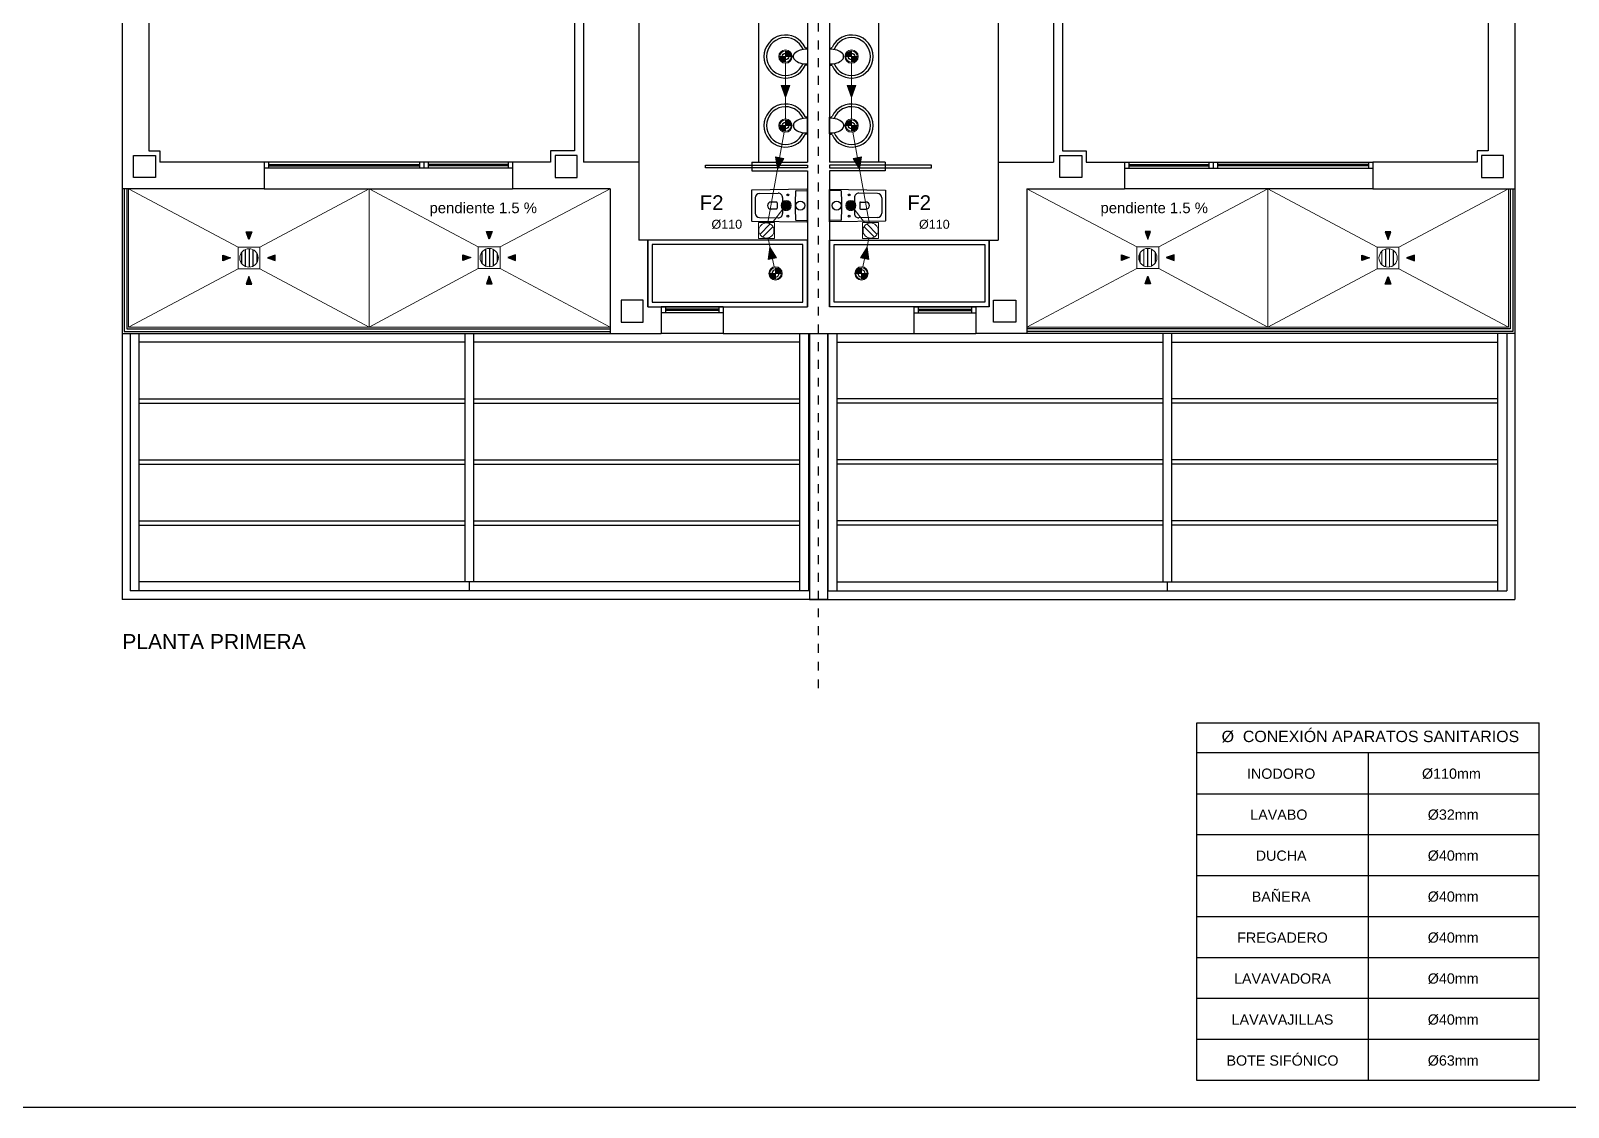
# Model space of a CAD drawing. Header units: millimetres. Extents: x 441156 to 441876, y 4514765 to 4515211.
# Drawn here: x 441333.45 to 441350.79, y 4515165.05 to 4515177.17 of the extents above; entities that cross this region are included whole.
import ezdxf
from ezdxf.enums import TextEntityAlignment as Align

# ---------------------------------------------------------------- set-up
doc = ezdxf.new("R2010")
doc.units = ezdxf.units.MM
doc.linetypes.add('CONTINUA', pattern=[0])
doc.linetypes.add('RAYITAS', pattern=[0.375, 0.25, -0.125])
doc.layers.add('01_cartela', color=6, linetype='Continuous', plot=False)
for name, color, linetype in [('01_FECALES', 170, 'Continuous'), ('01_mono PRIMERA', 2, 'Continuous'), ('01_proyección', 4, 'RAYITAS'), ('01_puertas', 2, 'Continuous'), ('01_textos', 7, 'Continuous'), ('CALEFAC_NOTAS', 7, 'Continuous'), ('INGIN SANEAMIENTO TEXTO', 7, 'Continuous')]:
    doc.layers.add(name, color=color, linetype=linetype)
for name, color, linetype, lineweight in [('INGIN SANEAMIENTO BAJANTE FECALES', 10, 'Continuous', 5), ('INGIN SANEAMIENTO BAJANTE PLUVIALES', 170, 'Continuous', 5), ('INGIN SANEAMIENTO TEXTO ENTERRADO', 7, 'Continuous', 0)]:
    doc.layers.add(name, color=color, linetype=linetype, lineweight=lineweight)
doc.layers.add('INGIN SANEAMIENTO INTERIOR', color=7, linetype='Continuous', lineweight=20, true_color=0x046206)
doc.styles.add('Estilo1', font='swissel.ttf')
doc.styles.add('NIEVES2', font='sanss___.ttf')
doc.linetypes.add('FLE2', pattern='A,1e-05,[1,fle2.shx,S=1,R=0,X=0,Y=0],-1', length=1.00001)
pattern_1 = [(90, (441260.54217, 4515126.31808), (-0.043142653, 9e-18), []), (90, (441260.543866, 4515126.319775), (-0.043142653, 9e-18), []), (90, (441260.54556, 4515126.32147), (-0.043142653, 9e-18), [])]
pattern_2 = [(90, (441263.25139, 4515126.3214), (-0.043142653, 9e-18), []), (90, (441263.253085, 4515126.323097), (-0.043142653, 9e-18), []), (90, (441263.25478, 4515126.32479), (-0.043142653, 9e-18), [])]

# ---------------------------------------------------------------- blocks, each defined once
blk = doc.blocks.new('A$C065C7C63')
at = {"layer": '01_mono PRIMERA', "color": 254}
for p, q in [((2.307, 7.605, 0), (2.307, 5.055, 0)), ((2.007, 7.405, 0), (2.007, 4.63, 0)), ((17.707, 7.405, 0), (17.707, 4.63, 0)), ((7.207, 6.53, 0), (7.207, 4.93, 0)), ((7.832, 6.53, 0), (7.832, 4.93, 0)), ((9.182, 6.53, 0), (9.182, 4.93, 0)), ((9.732, 6.53, 0), (9.732, 4.93, 0)), ((9.982, 6.53, 0), (9.982, 4.93, 0)), ((9.982, 6.53, 0), (9.982, 4.93, 0)), ((10.532, 6.53, 0), (10.532, 4.93, 0)), ((11.882, 6.53, 0), (11.882, 4.93, 0)), ((12.507, 6.53, 0), (12.507, 4.93, 0)), ((9.575, 6.104, 0), (9.575, 6.134, 0)), ((9.73, 6.215, 0), (9.715, 6.215, 0)), ((9.732, 6.213, 0), (9.732, 6.025, 0)), ((9.982, 6.213, 0), (9.982, 6.025, 0)), ((9.985, 6.215, 0), (9.999, 6.215, 0)), ((10.139, 6.104, 0), (10.139, 6.134, 0)), ((9.73, 6.022, 0), (9.715, 6.023, 0)), ((9.985, 6.022, 0), (9.999, 6.023, 0)), ((9.73, 5.438, 0), (9.715, 5.437, 0)), ((9.732, 5.247, 0), (9.732, 5.435, 0)), ((9.982, 5.247, 0), (9.982, 5.435, 0)), ((9.985, 5.438, 0), (9.999, 5.437, 0)), ((9.575, 5.356, 0), (9.575, 5.326, 0)), ((9.73, 5.245, 0), (9.715, 5.245, 0)), ((9.985, 5.245, 0), (9.999, 5.245, 0)), ((10.139, 5.356, 0), (10.139, 5.326, 0)), ((3.607, 4.93, 0), (2.432, 4.93, 0)), ((3.607, 4.93, 0), (3.607, 4.63, 0)), ((6.407, 4.93, 0), (3.607, 4.93, 0)), ((6.407, 4.86, 0), (3.607, 4.86, 0)), ((3.657, 4.93, 0), (3.657, 4.86, 0)), ((3.657, 4.902, 0), (5.357, 4.902, 0)), ((3.657, 4.888, 0), (5.357, 4.888, 0)), ((5.357, 4.93, 0), (5.357, 4.86, 0)), ((5.407, 4.93, 0), (5.407, 4.86, 0)), ((5.457, 4.93, 0), (5.457, 4.86, 0)), ((6.357, 4.902, 0), (5.457, 4.902, 0)), ((6.357, 4.888, 0), (5.457, 4.888, 0)), ((6.357, 4.93, 0), (6.357, 4.86, 0)), ((6.837, 4.93, 0), (6.407, 4.93, 0)), ((6.407, 4.93, 0), (6.407, 4.63, 0)), ((7.832, 4.93, 0), (7.207, 4.93, 0)), ((7.832, 4.93, 0), (7.832, 4.05, 0)), ((9.107, 4.93, 0), (9.732, 4.93, 0)), ((9.107, 4.93, 0), (9.107, 4.894, 0)), ((9.107, 4.894, 0), (9.107, 4.866, 0)), ((9.107, 4.866, 0), (9.107, 4.83, 0)), ((10.607, 4.93, 0), (9.982, 4.93, 0)), ((10.607, 4.93, 0), (10.607, 4.894, 0)), ((10.607, 4.894, 0), (10.607, 4.866, 0)), ((10.607, 4.866, 0), (10.607, 4.83, 0)), ((11.882, 4.93, 0), (12.507, 4.93, 0)), ((11.882, 4.93, 0), (11.882, 4.05, 0)), ((12.877, 4.93, 0), (13.307, 4.93, 0)), ((13.307, 4.93, 0), (13.307, 4.63, 0)), ((13.307, 4.93, 0), (16.107, 4.93, 0)), ((13.307, 4.86, 0), (16.107, 4.86, 0)), ((13.358, 4.93, 0), (13.358, 4.86, 0)), ((13.358, 4.902, 0), (14.257, 4.902, 0)), ((13.358, 4.888, 0), (14.257, 4.888, 0)), ((14.257, 4.93, 0), (14.257, 4.86, 0)), ((14.307, 4.93, 0), (14.307, 4.86, 0)), ((14.357, 4.93, 0), (14.357, 4.86, 0)), ((16.057, 4.902, 0), (14.357, 4.902, 0)), ((16.057, 4.888, 0), (14.357, 4.888, 0)), ((16.057, 4.93, 0), (16.057, 4.86, 0)), ((16.107, 4.93, 0), (16.107, 4.63, 0)), ((9.107, 4.83, 0), (9.732, 4.83, 0)), ((9.732, 4.83, 0), (9.732, 3.3, 0)), ((9.982, 4.83, 0), (9.982, 3.3, 0)), ((10.607, 4.83, 0), (9.982, 4.83, 0)), ((3.607, 4.63, 0), (2.007, 4.63, 0)), ((2.007, 4.63, 0), (2.007, 3, 0)), ((2.027, 4.63, 0), (2.027, 3.02, 0)), ((2.057, 4.63, 0), (2.057, 3.05, 0)), ((3.607, 4.63, 0), (6.407, 4.63, 0)), ((7.507, 4.63, 0), (6.407, 4.63, 0)), ((7.507, 4.63, 0), (7.507, 3, 0)), ((9.142, 4.526, 0), (9.142, 4.354, 0)), ((9.191, 4.576, 0), (9.401, 4.58, 0)), ((9.452, 4.53, 0), (9.452, 4.35, 0)), ((9.605, 4.606, 0), (9.732, 4.608, 0)), ((10.109, 4.606, 0), (9.982, 4.608, 0)), ((10.262, 4.53, 0), (10.262, 4.35, 0)), ((10.523, 4.576, 0), (10.313, 4.58, 0)), ((10.572, 4.526, 0), (10.572, 4.354, 0)), ((12.207, 4.63, 0), (13.307, 4.63, 0)), ((12.207, 4.63, 0), (12.207, 3, 0)), ((16.107, 4.63, 0), (13.307, 4.63, 0)), ((16.107, 4.63, 0), (17.707, 4.63, 0)), ((17.657, 4.63, 0), (17.657, 3.05, 0)), ((17.687, 4.63, 0), (17.687, 3.02, 0)), ((17.707, 4.63, 0), (17.707, 3, 0)), ((9.382, 4.48, 0), (9.322, 4.48, 0)), ((9.382, 4.4, 0), (9.322, 4.4, 0)), ((9.392, 4.47, 0), (9.392, 4.41, 0)), ((10.322, 4.47, 0), (10.322, 4.41, 0)), ((10.332, 4.48, 0), (10.392, 4.48, 0)), ((10.332, 4.4, 0), (10.392, 4.4, 0)), ((9.191, 4.304, 0), (9.401, 4.3, 0)), ((9.605, 4.274, 0), (9.732, 4.272, 0)), ((10.109, 4.274, 0), (9.982, 4.272, 0)), ((10.523, 4.304, 0), (10.313, 4.3, 0)), ((7.932, 3.3, 0), (8.082, 3.3, 0)), ((8.782, 3.3, 0), (8.082, 3.3, 0)), ((8.082, 3.3, 0), (8.082, 3, 0)), ((8.132, 3.3, 0), (8.132, 3.23, 0)), ((8.732, 3.3, 0), (8.732, 3.23, 0)), ((8.782, 3.3, 0), (9.732, 3.3, 0)), ((8.782, 3.3, 0), (8.782, 3, 0)), ((10.932, 3.3, 0), (9.982, 3.3, 0)), ((10.932, 3.3, 0), (10.932, 3, 0)), ((10.932, 3.3, 0), (11.632, 3.3, 0)), ((10.982, 3.3, 0), (10.982, 3.23, 0)), ((11.582, 3.3, 0), (11.582, 3.23, 0)), ((11.632, 3.3, 0), (11.632, 3, 0)), ((11.782, 3.3, 0), (11.632, 3.3, 0)), ((8.782, 3.23, 0), (8.082, 3.23, 0)), ((8.732, 3.272, 0), (8.132, 3.272, 0)), ((8.732, 3.258, 0), (8.132, 3.258, 0)), ((10.932, 3.23, 0), (11.632, 3.23, 0)), ((10.982, 3.272, 0), (11.582, 3.272, 0)), ((10.982, 3.258, 0), (11.582, 3.258, 0)), ((2.007, 3, 0), (7.507, 3, 0)), ((2.007, 3, 0), (2.007, 0, 0)), ((2.027, 3.02, 0), (7.507, 3.02, 0)), ((2.057, 3.05, 0), (7.507, 3.05, 0)), ((2.097, 3, 0), (2.097, 0.1, 0)), ((2.197, 0.1, 0), (2.197, 3, 0)), ((5.872, 0.2), (5.872, 3)), ((5.972, 0.2), (5.972, 3)), ((7.507, 3, 0), (8.082, 3, 0)), ((8.782, 3, 0), (8.082, 3, 0)), ((8.782, 3, 0), (10.932, 3, 0)), ((9.648, 0.1, 0), (9.648, 3, 0)), ((9.748, 0.1, 0), (9.748, 3, 0)), ((9.757, 3, 0), (9.757, 0, 0)), ((9.757, 3, 0), (9.757, 0, 0)), ((9.957, 3, 0), (9.957, 0, 0)), ((9.957, 3, 0), (9.957, 0, 0)), ((9.967, 0.1, 0), (9.967, 3, 0)), ((10.067, 0.1, 0), (10.067, 3, 0)), ((10.932, 3, 0), (11.632, 3, 0)), ((12.207, 3, 0), (11.632, 3, 0)), ((17.657, 3.05, 0), (12.207, 3.05, 0)), ((17.687, 3.02, 0), (12.207, 3.02, 0)), ((17.707, 3, 0), (12.207, 3, 0)), ((13.742, 0.2), (13.742, 3)), ((13.842, 0.2), (13.842, 3)), ((17.517, 0.1, 0), (17.517, 3, 0)), ((17.617, 3, 0), (17.617, 0.1, 0)), ((17.707, 3, 0), (17.707, 0, 0)), ((5.872, 2.9), (2.197, 2.9, 0)), ((9.648, 2.9, 0), (5.972, 2.9)), ((10.067, 2.9, 0), (13.742, 2.9)), ((13.842, 2.9), (17.517, 2.9, 0)), ((2.197, 2.263, 0), (5.872, 2.263)), ((5.972, 2.263), (9.648, 2.263, 0)), ((13.742, 2.263), (10.067, 2.263, 0)), ((17.517, 2.263, 0), (13.842, 2.263)), ((2.197, 2.213, 0), (5.872, 2.213)), ((5.972, 2.213), (9.648, 2.213, 0)), ((13.742, 2.213), (10.067, 2.213, 0)), ((17.517, 2.213, 0), (13.842, 2.213)), ((2.197, 1.575, 0), (5.872, 1.575)), ((5.972, 1.575), (9.648, 1.575, 0)), ((13.742, 1.575), (10.067, 1.575, 0)), ((17.517, 1.575, 0), (13.842, 1.575)), ((2.197, 1.525, 0), (5.872, 1.525)), ((5.972, 1.525), (9.648, 1.525, 0)), ((13.742, 1.525), (10.067, 1.525, 0)), ((17.517, 1.525, 0), (13.842, 1.525)), ((2.197, 0.888, 0), (5.872, 0.888)), ((5.972, 0.888), (9.648, 0.888, 0)), ((13.742, 0.888), (10.067, 0.888, 0)), ((17.517, 0.888, 0), (13.842, 0.888)), ((2.197, 0.838, 0), (5.872, 0.838)), ((5.972, 0.838), (9.648, 0.838, 0)), ((13.742, 0.838), (10.067, 0.838, 0)), ((17.517, 0.838, 0), (13.842, 0.838)), ((9.648, 0.2, 0), (2.197, 0.2, 0)), ((5.922, 0.1), (5.922, 0.2)), ((5.922, 0.1), (5.922, 0.2)), ((10.067, 0.2, 0), (17.517, 0.2, 0)), ((13.792, 0.1), (13.792, 0.2)), ((13.792, 0.1), (13.792, 0.2)), ((9.757, 0, 0), (2.007, 0, 0)), ((9.748, 0.1, 0), (2.097, 0.1, 0)), ((9.957, 0, 0), (9.757, 0, 0)), ((9.757, 0, 0), (9.957, 0, 0)), ((9.957, 0, 0), (17.707, 0, 0)), ((9.967, 0.1, 0), (17.617, 0.1, 0))]:
    blk.add_line(p, q, dxfattribs=at)
for points in [[(17.407, 7.605), (17.407, 5.055), (17.282, 5.055), (17.282, 4.93), (16.107, 4.93)], [(7.107, 6.63), (7.107, 5.055), (6.837, 5.055), (6.837, 4.93)], [(12.607, 6.63), (12.607, 5.055), (12.877, 5.055), (12.877, 4.93)], [(2.307, 5.055), (2.432, 5.055), (2.432, 4.93)], [(7.932, 3.3), (7.932, 4.05), (7.832, 4.05)], [(11.782, 3.3), (11.782, 4.05), (11.882, 4.05)]]:
    blk.add_lwpolyline(points, dxfattribs=at)
for points in [[(2.382, 4.755), (2.132, 4.755), (2.132, 5.005), (2.382, 5.005), (2.382, 4.755)], [(6.887, 4.755), (7.137, 4.755), (7.137, 5.005), (6.887, 5.005), (6.887, 4.755)], [(12.827, 4.755), (12.577, 4.755), (12.577, 5.005), (12.827, 5.005), (12.827, 4.755)], [(17.332, 4.755), (17.582, 4.755), (17.582, 5.005), (17.332, 5.005), (17.332, 4.755)], [(7.632, 3.125), (7.882, 3.125), (7.882, 3.375), (7.632, 3.375), (7.632, 3.125)], [(12.082, 3.125), (11.832, 3.125), (11.832, 3.375), (12.082, 3.375), (12.082, 3.125)]]:
    blk.add_lwpolyline(points, close=True, dxfattribs=at)
at = {"layer": '01_mono PRIMERA', "color": 254, "elevation": 0}
for points in [[(8.582, 4.894), (9.732, 4.894), (9.732, 4.866), (8.582, 4.866)], [(11.132, 4.894), (9.982, 4.894), (9.982, 4.866), (11.132, 4.866)], [(9.732, 4.05), (7.932, 4.05), (7.932, 3.3), (9.732, 3.3)], [(9.682, 4), (7.982, 4), (7.982, 3.35), (9.682, 3.35)], [(9.982, 4.05), (11.782, 4.05), (11.782, 3.3), (9.982, 3.3)], [(10.032, 4), (11.732, 4), (11.732, 3.35), (10.032, 3.35)]]:
    blk.add_lwpolyline(points, close=True, dxfattribs=at)
at = {"layer": '01_mono PRIMERA', "color": 254, "elevation": 0, "flags": 128}
for points in [[(9.732, 4.621, 0.414214), (9.728, 4.625), (9.727, 4.625), (9.107, 4.615, 0.436396), (9.102, 4.611), (9.102, 4.269, 0.436396), (9.107, 4.265), (9.727, 4.255), (9.728, 4.255, 0.414214), (9.732, 4.259)], [(9.982, 4.621, -0.414214), (9.986, 4.625), (9.987, 4.625), (10.608, 4.615, -0.436396), (10.612, 4.611), (10.612, 4.269, -0.436396), (10.608, 4.265), (9.987, 4.255), (9.986, 4.255, -0.414214), (9.982, 4.259)]]:
    blk.add_lwpolyline(points, format="xyb", close=True, dxfattribs=at)
at = {"layer": '01_mono PRIMERA', "color": 254}
for centre, radius in [((9.485, 6.119, 0), 0.036), ((10.23, 6.119, 0), 0.036), ((9.485, 5.341, 0), 0.036), ((10.23, 5.341, 0), 0.036), ((9.512, 4.56, 0), 0.01), ((10.202, 4.56, 0), 0.01), ((9.652, 4.44, 0), 0.051), ((10.062, 4.44, 0), 0.051), ((9.512, 4.32, 0), 0.01), ((10.202, 4.32, 0), 0.01)]:
    blk.add_circle(centre, radius, dxfattribs=at)
for centre, radius, start, end in [((9.485, 6.119, 0), 0.243, 24.8749, 335.1251), ((9.485, 6.119, 0), 0.213, 22.0656, 338.0564), ((10.23, 6.119, 0), 0.243, 204.8749, 155.1251), ((10.23, 6.119, 0), 0.213, 201.9436, 157.9344), ((9.623, 6.119, 0), 0.0498, 135.6956, 162.5904), ((9.623, 6.119, 0), 0.0498, 197.9532, 224.3044), ((9.69, 6.054, 0), 0.143, 106.8165, 135.6956), ((9.69, 6.184, 0), 0.143, 224.3044, 253.1835), ((9.729, 5.923, 0), 0.279, 89.383, 106.8165), ((9.716, 6.228, 0), 0.0128, 210.5291, 266.214), ((9.73, 6.213, 0), 0.0027, 360, 83.3159), ((9.985, 6.213, 0), 0.0027, 96.6841, 180), ((9.985, 5.923, 0), 0.279, 73.1835, 90.617), ((9.998, 6.228, 0), 0.0128, 273.786, 329.4709), ((10.025, 6.054, 0), 0.143, 44.3044, 73.1835), ((10.025, 6.184, 0), 0.143, 286.8165, 315.6956), ((10.092, 6.119, 0), 0.0498, 17.4096, 44.3044), ((10.092, 6.119, 0), 0.0498, 315.6956, 342.0468), ((9.729, 6.315, 0), 0.279, 253.1835, 270.617), ((9.716, 6.01, 0), 0.0128, 93.786, 149.4709), ((9.73, 6.025, 0), 0.0027, 276.6841, 360), ((9.985, 6.315, 0), 0.279, 269.383, 286.8165), ((9.985, 6.025, 0), 0.0027, 180, 263.3159), ((9.998, 6.01, 0), 0.0128, 30.5291, 86.214), ((9.485, 5.341, 0), 0.243, 24.8749, 335.1251), ((9.485, 5.341, 0), 0.213, 21.9436, 337.9344), ((10.23, 5.341, 0), 0.243, 204.8749, 155.1251), ((10.23, 5.341, 0), 0.213, 202.0656, 158.0564), ((9.623, 5.341, 0), 0.0498, 135.6956, 162.0468), ((9.69, 5.276, 0), 0.143, 106.8165, 135.6956), ((9.729, 5.145, 0), 0.279, 89.383, 106.8165), ((9.716, 5.45, 0), 0.0128, 210.5291, 266.214), ((9.73, 5.435, 0), 0.0027, 0, 83.3159), ((9.985, 5.435, 0), 0.0027, 96.6841, 180), ((9.985, 5.145, 0), 0.279, 73.1835, 90.617), ((9.998, 5.45, 0), 0.0128, 273.786, 329.4709), ((10.025, 5.276, 0), 0.143, 44.3044, 73.1835), ((10.092, 5.341, 0), 0.0498, 17.9532, 44.3044), ((9.623, 5.341, 0), 0.0498, 197.4096, 224.3044), ((9.69, 5.406, 0), 0.143, 224.3044, 253.1835), ((9.729, 5.537, 0), 0.279, 253.1835, 270.617), ((9.716, 5.232, 0), 0.0128, 93.786, 149.4709), ((9.73, 5.247, 0), 0.0027, 276.6841, 0), ((9.985, 5.537, 0), 0.279, 269.383, 286.8165), ((9.985, 5.247, 0), 0.0027, 180, 263.3159), ((9.998, 5.232, 0), 0.0128, 30.5291, 86.214), ((10.025, 5.406, 0), 0.143, 286.8165, 315.6956), ((10.092, 5.341, 0), 0.0498, 315.6956, 342.5904), ((9.192, 4.526, 0), 0.05, 90.924, 180), ((9.402, 4.53, 0), 0.05, 360, 90.924), ((12.576, 4.44, 0), 2.982, 176.9359, 183.0641), ((9.605, 4.599, 0), 0.007, 90.924, 176.9359), ((10.109, 4.599, 0), 0.007, 3.0641, 89.076), ((7.138, 4.44, 0), 2.982, 356.9359, 3.0641), ((10.312, 4.53, 0), 0.05, 89.076, 180), ((10.522, 4.526, 0), 0.05, 0, 89.076), ((9.192, 4.354, 0), 0.05, 180, 269.076), ((9.322, 4.44, 0), 0.04, 90, 270), ((9.382, 4.47, 0), 0.01, 360, 90), ((9.382, 4.41, 0), 0.01, 270, 360), ((9.402, 4.35, 0), 0.05, 269.076, 360), ((10.312, 4.35, 0), 0.05, 180, 270.924), ((10.332, 4.47, 0), 0.01, 90, 180), ((10.332, 4.41, 0), 0.01, 180, 270), ((10.392, 4.44, 0), 0.04, 270, 90), ((10.522, 4.354, 0), 0.05, 270.924, 0), ((9.605, 4.281, 0), 0.007, 183.0641, 269.076), ((10.109, 4.281, 0), 0.007, 270.924, 356.9359), ((9.373, 3.675, 0), 0.04, 0.0137, 180.0137), ((9.373, 3.675, 0), 0.04, 180.0137, 0.0137), ((10.342, 3.675, 0), 0.04, 359.9863, 179.9863), ((10.342, 3.675, 0), 0.04, 179.9863, 359.9863)]:
    blk.add_arc(centre, radius, start, end, dxfattribs=at)
blk = doc.blocks.new('BOTE_SIFONICO')
at = {"layer": 'INGIN SANEAMIENTO INTERIOR', "ltscale": 0.5}
for p, q in [((-0.062, -0.036), (0.036, 0.062)), ((-0.036, -0.062), (0.062, 0.036))]:
    blk.add_line(p, q, dxfattribs=at)
blk.add_lwpolyline([(-0.075, -0.075), (0.075, -0.075), (0.075, 0.075), (-0.075, 0.075), (-0.075, -0.075)], close=True, dxfattribs=at)
blk.add_circle((0, 0), 0.0712, dxfattribs=at)
blk = doc.blocks.new('SIFON')
at = {"layer": 'INGIN SANEAMIENTO INTERIOR', "linetype": 'Continuous', "lineweight": 0}
h = blk.add_hatch(color=256, dxfattribs=at)
h.dxf.hatch_style = 1
edge = h.paths.add_edge_path()
edge.add_line((1065.928, 523.956), (1065.852, 523.956))
edge.add_arc((1065.928, 523.956), 0.076, 180, 270)
edge.add_line((1065.928, 523.88), (1065.928, 523.956))
edge = h.paths.add_edge_path()
edge.add_line((1065.928, 524.032), (1065.928, 523.956))
edge.add_line((1065.928, 523.956), (1066.004, 523.956))
edge.add_arc((1065.928, 523.956), 0.076, 0, 90)
for points in [[(1065.928, 524.032), (1065.928, 523.88)], [(1065.852, 523.956), (1066.004, 523.956)]]:
    blk.add_lwpolyline(points, dxfattribs=at)
for radius in [0.0891, 0.076]:
    blk.add_circle((1065.928, 523.956), radius, dxfattribs=at)
blk = doc.blocks.new('DLECHA SANEAMIENTO INTERIOR')
at = {"layer": 'INGIN SANEAMIENTO INTERIOR', "lineweight": 0}
h = blk.add_hatch(color=256, dxfattribs=at)
h.dxf.hatch_style = 1
h.paths.add_polyline_path([(1048.429, 522.543), (1048.429, 522.658), (1048.588, 522.6)])
blk.add_lwpolyline([(1048.429, 522.543), (1048.429, 522.658), (1048.588, 522.6), (1048.429, 522.543)], dxfattribs=at)
blk = doc.blocks.new('BAJANTE FECALES')
at = {"layer": 'INGIN SANEAMIENTO BAJANTE FECALES', "lineweight": 0}
h = blk.add_hatch(dxfattribs=at)
h.set_pattern_fill('GOST_WOOD', color=256, scale=0.005)
edge = h.paths.add_edge_path(flags=17)
edge.add_arc((57.049, 39.966), 0.0688, 0, 360)
edge = h.paths.add_edge_path()
edge.add_arc((57.049, 39.966), 0.0918, 0, 360)
h = blk.add_hatch(color=256, dxfattribs=at)
h.dxf.hatch_style = 1
edge = h.paths.add_edge_path()
edge.add_arc((57.049, 39.966), 0.0688, 0, 360)
for radius in [0.0918, 0.0688]:
    blk.add_circle((57.049, 39.966), radius, dxfattribs=at)

msp = doc.modelspace()

# ---------------------------------------------------------------- hatches: boundary and pattern name
at = {"layer": '01_puertas', "ltscale": 0.5}
h = msp.add_hatch(color=256, dxfattribs=at)
h.dxf.hatch_style = 1
h.paths.add_polyline_path([(441335.87820387, 4515174.91108166), (441335.94178486, 4515174.91108166), (441335.90999436, 4515174.8236035)])
h = msp.add_hatch(color=256, dxfattribs=at)
h.dxf.hatch_style = 1
h.paths.add_polyline_path([(441338.58742294, 4515174.91440328), (441338.65100393, 4515174.91440328), (441338.61921344, 4515174.82692512)])
h = msp.add_hatch(color=256, dxfattribs=at)
h.dxf.hatch_style = 1
h.paths.add_polyline_path([(441346.07756579, 4515174.91440328), (441346.0139848, 4515174.91440328), (441346.04577529, 4515174.82692512)])
h = msp.add_hatch(color=256, dxfattribs=at)
h.dxf.hatch_style = 1
h.paths.add_polyline_path([(441348.78678486, 4515174.91108166), (441348.72320387, 4515174.91108166), (441348.75499437, 4515174.8236035)])
h = msp.add_hatch(color=256, dxfattribs=at)
h.dxf.hatch_style = 1
h.paths.add_polyline_path([(441335.61434424, 4515174.58364104), (441335.61434424, 4515174.64722203), (441335.7018224, 4515174.61543153)])
h = msp.add_hatch(color=256, dxfattribs=at)
h.dxf.hatch_style = 1
h.paths.add_polyline_path([(441336.20781413, 4515174.58442951), (441336.20781413, 4515174.6480105), (441336.12033597, 4515174.61622001)])
h = msp.add_hatch(color=256, dxfattribs=at)
h.dxf.hatch_style = 1
h.paths.add_polyline_path([(441338.32356332, 4515174.58696267), (441338.32356332, 4515174.65054365), (441338.41104147, 4515174.61875316)])
h = msp.add_hatch(color=256, dxfattribs=at)
h.dxf.hatch_style = 1
h.paths.add_polyline_path([(441338.91703321, 4515174.58775114), (441338.91703321, 4515174.65133212), (441338.82955505, 4515174.61954163)])
h = msp.add_hatch(color=256, dxfattribs=at)
h.dxf.hatch_style = 1
h.paths.add_polyline_path([(441345.74795552, 4515174.58775114), (441345.74795552, 4515174.65133212), (441345.83543368, 4515174.61954163)])
h = msp.add_hatch(color=256, dxfattribs=at)
h.dxf.hatch_style = 1
h.paths.add_polyline_path([(441346.34142541, 4515174.58696267), (441346.34142541, 4515174.65054365), (441346.25394726, 4515174.61875316)])
h = msp.add_hatch(color=256, dxfattribs=at)
h.dxf.hatch_style = 1
h.paths.add_polyline_path([(441348.4571746, 4515174.58442951), (441348.4571746, 4515174.6480105), (441348.54465276, 4515174.61622001)])
h = msp.add_hatch(color=256, dxfattribs=at)
h.dxf.hatch_style = 1
h.paths.add_polyline_path([(441349.05064449, 4515174.58364104), (441349.05064449, 4515174.64722203), (441348.96316633, 4515174.61543153)])
h = msp.add_hatch(color=256, dxfattribs=at)
h.dxf.hatch_style = 1
h.paths.add_polyline_path([(441335.87820387, 4515174.31978141), (441335.94178486, 4515174.31978141), (441335.90999436, 4515174.40725957)])
h = msp.add_hatch(color=256, dxfattribs=at)
h.dxf.hatch_style = 1
h.paths.add_polyline_path([(441338.58742294, 4515174.32310304), (441338.65100393, 4515174.32310304), (441338.61921344, 4515174.41058119)])
h = msp.add_hatch(color=256, dxfattribs=at)
h.dxf.hatch_style = 1
h.paths.add_polyline_path([(441346.07756579, 4515174.32310304), (441346.0139848, 4515174.32310304), (441346.04577529, 4515174.41058119)])
h = msp.add_hatch(color=256, dxfattribs=at)
h.dxf.hatch_style = 1
h.paths.add_polyline_path([(441348.78678486, 4515174.31978141), (441348.72320387, 4515174.31978141), (441348.75499437, 4515174.40725957)])
at = {"layer": 'INGIN SANEAMIENTO BAJANTE PLUVIALES', "lineweight": 0}
h = msp.add_hatch(dxfattribs=at)
h.set_pattern_fill('JIS_RC_18', color=256, scale=0.002397, angle=45)
h.set_pattern_definition(pattern_1)
edge = h.paths.add_edge_path()
edge.add_arc((441335.90999437, 4515174.61543154), 0.10331887, 0, 360)
h = msp.add_hatch(dxfattribs=at)
h.set_pattern_fill('JIS_RC_18', color=256, scale=0.002397, angle=45)
h.set_pattern_definition(pattern_2)
edge = h.paths.add_edge_path()
edge.add_arc((441338.61921344, 4515174.61875316), 0.10331887, 0, 360)
h = msp.add_hatch(dxfattribs=at)
h.set_pattern_fill('JIS_RC_18', color=256, scale=0.002397, angle=45)
h.set_pattern_definition(pattern_2)
edge = h.paths.add_edge_path()
edge.add_arc((441346.04577529, 4515174.61875316), 0.10331887, 0, 360)
h = msp.add_hatch(dxfattribs=at)
h.set_pattern_fill('JIS_RC_18', color=256, scale=0.002397, angle=45)
h.set_pattern_definition(pattern_1)
edge = h.paths.add_edge_path()
edge.add_arc((441348.75499436, 4515174.61543154), 0.10331887, 0, 360)

# ---------------------------------------------------------------- linework, layer by layer
at = {"layer": '01_cartela', "color": 3}
msp.add_lwpolyline([(441328.82145805, 4515186.58008588), (441328.82145805, 4515165.04506187), (441359.45944611, 4515165.04506187), (441359.45944611, 4515186.58008588)], close=True, dxfattribs=at)
at = {"layer": '01_proyección', "color": 10, "ltscale": 0.25}
msp.add_line((441342.33249455, 4515169.76543466, -0.00000353), (441342.33249455, 4515184.86543465, -0.00000302), dxfattribs=at)
at = {"layer": '01_puertas', "ltscale": 0.5, "elevation": -0.00000053}
for points in [[(441335.87820387, 4515174.91108166), (441335.94178486, 4515174.91108166), (441335.90999436, 4515174.8236035), (441335.87820387, 4515174.91108166)], [(441338.58742294, 4515174.91440328), (441338.65100393, 4515174.91440328), (441338.61921344, 4515174.82692512), (441338.58742294, 4515174.91440328)], [(441346.07756579, 4515174.91440328), (441346.0139848, 4515174.91440328), (441346.04577529, 4515174.82692512), (441346.07756579, 4515174.91440328)], [(441348.78678486, 4515174.91108166), (441348.72320387, 4515174.91108166), (441348.75499437, 4515174.8236035), (441348.78678486, 4515174.91108166)], [(441335.61434424, 4515174.58364104), (441335.61434424, 4515174.64722203), (441335.7018224, 4515174.61543153), (441335.61434424, 4515174.58364104)], [(441336.20781413, 4515174.58442951), (441336.20781413, 4515174.6480105), (441336.12033597, 4515174.61622001), (441336.20781413, 4515174.58442951)], [(441338.32356332, 4515174.58696267), (441338.32356332, 4515174.65054365), (441338.41104147, 4515174.61875316), (441338.32356332, 4515174.58696267)], [(441338.91703321, 4515174.58775114), (441338.91703321, 4515174.65133212), (441338.82955505, 4515174.61954163), (441338.91703321, 4515174.58775114)], [(441345.74795552, 4515174.58775114), (441345.74795552, 4515174.65133212), (441345.83543368, 4515174.61954163), (441345.74795552, 4515174.58775114)], [(441346.34142541, 4515174.58696267), (441346.34142541, 4515174.65054365), (441346.25394726, 4515174.61875316), (441346.34142541, 4515174.58696267)], [(441348.4571746, 4515174.58442951), (441348.4571746, 4515174.6480105), (441348.54465276, 4515174.61622001), (441348.4571746, 4515174.58442951)], [(441349.05064449, 4515174.58364104), (441349.05064449, 4515174.64722203), (441348.96316633, 4515174.61543153), (441349.05064449, 4515174.58364104)], [(441335.87820387, 4515174.31978141), (441335.94178486, 4515174.31978141), (441335.90999436, 4515174.40725957), (441335.87820387, 4515174.31978141)], [(441338.58742294, 4515174.32310304), (441338.65100393, 4515174.32310304), (441338.61921344, 4515174.41058119), (441338.58742294, 4515174.32310304)], [(441346.07756579, 4515174.32310304), (441346.0139848, 4515174.32310304), (441346.04577529, 4515174.41058119), (441346.07756579, 4515174.32310304)], [(441348.78678486, 4515174.31978141), (441348.72320387, 4515174.31978141), (441348.75499437, 4515174.40725957), (441348.78678486, 4515174.31978141)]]:
    msp.add_lwpolyline(points, dxfattribs=at)
at = {"layer": 'CALEFAC_NOTAS', "linetype": 'CONTINUA'}
for p, q in [((441346.59934555, 4515168.11538087), (441346.59934555, 4515169.37506674)), ((441346.59934555, 4515169.37506674), (441350.4590107, 4515169.37506674)), ((441350.4590107, 4515165.34506187), (441350.4590107, 4515169.37506674)), ((441350.4590107, 4515169.03882054), (441346.59934555, 4515169.03882054)), ((441346.59934555, 4515167.65366104), (441346.59934555, 4515168.11538087)), ((441346.59934555, 4515167.19194121), (441346.59934555, 4515167.65366104)), ((441346.59934555, 4515166.73022137), (441346.59934555, 4515167.19194121)), ((441346.59934555, 4515166.26850154), (441346.59934555, 4515166.73022137)), ((441346.59934555, 4515165.80678171), (441346.59934555, 4515166.26850154)), ((441346.59934555, 4515165.34506187), (441346.59934555, 4515165.80678171)), ((441350.4590107, 4515165.34506187), (441346.59934555, 4515165.34506187))]:
    msp.add_line(p, q, dxfattribs=at)
at = {"layer": 'CALEFAC_NOTAS', "color": 7}
msp.add_line((441350.4590107, 4515169.03882054), (441346.59934555, 4515169.03882054), dxfattribs=at)
at = {"layer": 'INGIN SANEAMIENTO BAJANTE PLUVIALES', "lineweight": 0}
for p, q in [((441334.55249437, 4515175.39542842, -0.00000053), (441335.78732915, 4515174.73809675, -0.00000053)), ((441336.03265958, 4515174.73809675, -0.00000053), (441337.26749437, 4515175.39542842, -0.00000053)), ((441337.26749437, 4515173.83543465, -0.00000053), (441337.26749437, 4515175.39542842, -0.00000053)), ((441337.26749437, 4515175.39542842, -0.00000053), (441338.49654823, 4515174.74141837, -0.00000053)), ((441338.74187865, 4515174.74141837, -0.00000053), (441339.98249437, 4515175.39542842, -0.00000053)), ((441345.92311008, 4515174.74141837, -0.00000053), (441344.68249437, 4515175.39542842, -0.00000053)), ((441347.39749437, 4515175.39542842, -0.00000053), (441346.1684405, 4515174.74141837, -0.00000053)), ((441347.39749437, 4515173.83543465, -0.00000053), (441347.39749437, 4515175.39542842, -0.00000053)), ((441348.63232915, 4515174.73809675, -0.00000053), (441347.39749437, 4515175.39542842, -0.00000053)), ((441350.11249437, 4515175.39542842, -0.00000053), (441348.87765958, 4515174.73809675, -0.00000053)), ((441335.78732915, 4515174.49276632, -0.00000053), (441334.55249437, 4515173.83543465, -0.00000053)), ((441336.03265958, 4515174.49276632, -0.00000053), (441337.26749437, 4515173.83543465, -0.00000053)), ((441337.26749437, 4515173.83543465, -0.00000053), (441338.49654823, 4515174.49608795, -0.00000053)), ((441338.74187865, 4515174.49608795, -0.00000053), (441339.98249437, 4515173.83543465, -0.00000053)), ((441345.92311008, 4515174.49608795, -0.00000053), (441344.68249437, 4515173.83543465, -0.00000053)), ((441347.39749437, 4515173.83543465, -0.00000053), (441346.1684405, 4515174.49608795, -0.00000053)), ((441348.63232915, 4515174.49276632, -0.00000053), (441347.39749437, 4515173.83543465, -0.00000053)), ((441348.87765958, 4515174.49276632, -0.00000053), (441350.11249437, 4515173.83543465, -0.00000053))]:
    msp.add_line(p, q, dxfattribs=at)
at = {"layer": 'INGIN SANEAMIENTO BAJANTE PLUVIALES', "lineweight": 0, "elevation": -0.00000053}
for points in [[(441334.55249437, 4515175.39542842), (441334.55249437, 4515173.83543465), (441339.98249437, 4515173.83543465), (441339.98249437, 4515175.39542842), (441334.55249437, 4515175.39542842)], [(441350.11249437, 4515175.39542842), (441350.11249437, 4515173.83543465), (441344.68249437, 4515173.83543465), (441344.68249437, 4515175.39542842), (441350.11249437, 4515175.39542842)]]:
    msp.add_lwpolyline(points, dxfattribs=at)
for points in [[(441335.78732915, 4515174.49276632), (441335.78732915, 4515174.73809675), (441336.03265958, 4515174.73809675), (441336.03265958, 4515174.49276632)], [(441338.49654823, 4515174.49608795), (441338.49654823, 4515174.74141837), (441338.74187865, 4515174.74141837), (441338.74187865, 4515174.49608795)], [(441346.1684405, 4515174.49608795), (441346.1684405, 4515174.74141837), (441345.92311008, 4515174.74141837), (441345.92311008, 4515174.49608795)], [(441348.87765958, 4515174.49276632), (441348.87765958, 4515174.73809675), (441348.63232915, 4515174.73809675), (441348.63232915, 4515174.49276632)]]:
    msp.add_lwpolyline(points, close=True, dxfattribs=at)
at = {"layer": 'INGIN SANEAMIENTO BAJANTE PLUVIALES', "lineweight": 0}
for centre in [(441335.90999437, 4515174.61543154, -0.00000053), (441338.61921344, 4515174.61875316, -0.00000053), (441346.04577529, 4515174.61875316, -0.00000053), (441348.75499436, 4515174.61543154, -0.00000053)]:
    msp.add_circle(centre, 0.10331887, dxfattribs=at)
at = {"layer": 'INGIN SANEAMIENTO INTERIOR'}
for p, q in [((441341.95999473, 4515176.18199362, -0.00000029), (441341.95999473, 4515176.80886945, -0.00000029)), ((441342.70499436, 4515176.18199362, -0.00000029), (441342.70499436, 4515176.80886945, -0.00000029)), ((441341.76128471, 4515175.01421115, -0.00000051), (441341.94650727, 4515176.03248097, -0.00000031)), ((441342.90370439, 4515175.01421115, -0.00000051), (441342.71848183, 4515176.03248097, -0.00000031)), ((441341.81411733, 4515175.01421115, -0.00000053), (441341.92880068, 4515175.16335812, -0.00000053)), ((441342.85087177, 4515175.01421115, -0.00000053), (441342.73618842, 4515175.16335812, -0.00000053)), ((441341.83212972, 4515174.5141505, -0.00000033), (441341.76405591, 4515174.83421115, -0.00000049)), ((441342.83285938, 4515174.5141505, -0.00000033), (441342.90093319, 4515174.83421115, -0.00000049))]:
    msp.add_line(p, q, dxfattribs=at)
at = {"layer": 'INGIN SANEAMIENTO TEXTO', "color": 5}
for p, q in [((441348.52917813, 4515169.03882054), (441348.52917813, 4515168.57710071)), ((441346.59934555, 4515168.57710071), (441350.4590107, 4515168.57710071)), ((441348.52917813, 4515168.57710071), (441348.52917813, 4515168.11538087)), ((441350.4590107, 4515168.11538087), (441346.59934555, 4515168.11538087)), ((441348.52917813, 4515168.11538087), (441348.52917813, 4515167.65366104)), ((441350.4590107, 4515167.65366104), (441346.59934555, 4515167.65366104)), ((441348.52917813, 4515167.65366104), (441348.52917813, 4515167.19194121)), ((441350.4590107, 4515167.19194121), (441346.59934555, 4515167.19194121)), ((441348.52917813, 4515167.19194121), (441348.52917813, 4515166.73022137)), ((441350.4590107, 4515166.73022137), (441346.59934555, 4515166.73022137)), ((441348.52917813, 4515166.73022137), (441348.52917813, 4515166.26850154)), ((441350.4590107, 4515166.26850154), (441346.59934555, 4515166.26850154)), ((441348.52917813, 4515166.26850154), (441348.52917813, 4515165.34506187)), ((441350.4590107, 4515165.80678171), (441346.59934555, 4515165.80678171))]:
    msp.add_line(p, q, dxfattribs=at)

# ---------------------------------------------------------------- block references
at = {"layer": '01_FECALES', "color": 120, "yscale": 1.20000000001267, "zscale": 1.20000000001267}
for p, xscale, rotation in [((441341.74491378, 4515174.92421115, -0.00000053), -1.20000000001267, 269.9999999999851), ((441342.92007532, 4515174.92421115, -0.00000053), 1.20000000001267, 90.00000000001494)]:
    msp.add_blockref('BOTE_SIFONICO', p, dxfattribs=dict(at, xscale=xscale, rotation=rotation))
at = {"layer": '01_mono PRIMERA'}
msp.add_blockref('A$C065C7C63', (441332.47527523, 4515170.76543437), dxfattribs=at)
at = {"layer": 'INGIN SANEAMIENTO BAJANTE FECALES', "color": 2, "yscale": 0.6229536188298805, "zscale": 0.6229536188298805}
for p, xscale, rotation in [((441317.07038588, 4515139.66660135, -0.00000053), -0.6229536188298805, 270), ((441367.59460321, 4515139.66660135, -0.00000053), 0.6229536188298805, 90.00000000000001)]:
    msp.add_blockref('BAJANTE FECALES', p, dxfattribs=dict(at, xscale=xscale, rotation=rotation))
at = {"layer": 'INGIN SANEAMIENTO INTERIOR', "linetype": 'FLE2', "yscale": 0.8456383966016479, "zscale": 0.8456383966016479}
for p, xscale in [((440440.57025197, 4514733.80656317, -0.00000029), 0.8456383966016479), ((442244.09473713, 4514733.80656317, -0.00000029), -0.8456383966016479), ((440440.57025197, 4514733.02895799, -0.00000029), 0.8456383966016479), ((442244.09473713, 4514733.02895799, -0.00000029), -0.8456383966016479), ((440440.45806558, 4514731.36276377, -0.00000029), 0.8456383966016479), ((442244.20692352, 4514731.36276377, -0.00000029), -0.8456383966016479)]:
    msp.add_blockref('SIFON', p, dxfattribs=dict(at, xscale=xscale))
at = {"layer": 'INGIN SANEAMIENTO INTERIOR'}
for p, xscale, yscale, zscale, rotation in [((440900.02900354, 4516063.15114949, -0.00000029), 0.8456383966016477, 0.8456383966016477, 0.8456383966016477, 270.0000000001476), ((441784.63598556, 4516063.15114949, -0.00000029), -0.8456383966016477, 0.8456383966016477, 0.8456383966016477, 89.99999999985243), ((441065.7648267, 4516127.11359896, -0.00000039), 0.8456383966016479, 0.8456383966016479, 0.8456383966016479, 259.6906553308008), ((441618.9001624, 4516127.11359896, -0.00000039), -0.8456383966016479, 0.8456383966016479, 0.8456383966016479, 100.3093446691992), ((441958.51830601, 4514399.35019035, -0.00000044), 0.8456383966016476, 0.8456383966016476, 0.8456383966016476, 102.0073335282777), ((440726.14668308, 4514399.35019035, -0.00000044), -0.8456383966016476, 0.8456383966016477, 0.8456383966016477, 257.9926664717224)]:
    msp.add_blockref('DLECHA SANEAMIENTO INTERIOR', p, dxfattribs=dict(at, xscale=xscale, yscale=yscale, zscale=zscale, rotation=rotation))

# ---------------------------------------------------------------- texts
at = {"layer": '01_textos', "style": 'NIEVES2'}
for p in [(441338.55247966, 4515175.11960311, -0.00000053), (441346.11787079, 4515175.11960311, -0.00000053)]:
    msp.add_text('pendiente 1.5 %%%', height=0.12, dxfattribs=at).set_placement(p, align=Align.CENTER)
at = {"layer": '01_textos', "color": 5, "style": 'Estilo1'}
msp.add_text('PLANTA PRIMERA', height=0.1697265748, dxfattribs=at).set_placement((441334.48249437, 4515170.20695935, -0.00000053))
at = {"layer": '01_textos', "color": 1, "insert": (441348.0028126, 4515169.22115418), "char_height": 0.1282612154, "attachment_point": 5, "style": 'Estilo1'}
msp.add_mtext_dynamic_manual_height_columns('\\pi1.1056;Ø  CONEXIÓN APARATOS SANITARIOS', width=6.2697470602, gutter_width=12.5, heights=[0], dxfattribs=at)
at = {"layer": 'INGIN SANEAMIENTO BAJANTE FECALES', "color": 10, "style": 'NIEVES2'}
for p in [(441340.99295651, 4515175.15655783, -0.00000077), (441343.33322181, 4515175.15655783, -0.00000077)]:
    msp.add_text('F2', height=0.164465438, dxfattribs=at).set_placement(p)
at = {"layer": 'INGIN SANEAMIENTO TEXTO', "color": 5, "attachment_point": 5, "style": 'Estilo1'}
for s, heights, insert, char_height in [('INODORO', [0], (441347.5489799, 4515168.80265089), 0.115429641), ('\\pi0.99501;Ø110mm', [0], (441348.97099673, 4515168.80202653), 0.1154296411), ('LAVABO', [0], (441347.52292178, 4515168.34093106), 0.115429641), ('\\pi1.0358;Ø32mm', [0], (441348.97099673, 4515168.34030669), 0.1154296411), ('DUCHA', [0], (441347.5489799, 4515167.87921123), 0.115429641), ('\\pi1.0358;Ø40mm', [0.10255159], (441348.97099673, 4515167.87858686), 0.1154296411), ('BAÑERA', [0], (441347.5489799, 4515167.41749139), 0.115429641), ('\\pi1.0358;Ø40mm', [0.10255159], (441348.97099673, 4515167.41686703), 0.1154296411), ('FREGADERO', [0], (441347.56426184, 4515166.95577156), 0.115429641), ('\\pi1.0358;Ø40mm', [0.10255159], (441348.97099673, 4515166.95514719), 0.1154296411), ('LAVAVADORA', [0], (441347.56426184, 4515166.49405172), 0.115429641), ('\\pi1.0358;Ø40mm', [0.10255159], (441348.97099673, 4515166.49342736), 0.1154296411), ('LAVAVAJILLAS', [0], (441347.56426184, 4515166.03233189), 0.1154296411), ('\\pi1.0358;Ø40mm', [0.10255159], (441348.97099673, 4515166.03170753), 0.1154296411), ('BOTE SIFÓNICO', [0], (441347.56426184, 4515165.57061206), 0.1154296411), ('\\pi1.0358;Ø63mm', [0.10255159], (441348.97099673, 4515165.56998769), 0.1154296411)]:
    msp.add_mtext_dynamic_manual_height_columns(s, width=2.577843577, gutter_width=12.5, heights=heights, dxfattribs=dict(at, insert=insert, char_height=char_height))
at = {"layer": 'INGIN SANEAMIENTO TEXTO ENTERRADO', "char_height": 0.10125, "attachment_point": 6, "rotation": 359.979970055, "style": 'Estilo1'}
for insert in [(441341.47153631, 4515174.99252071, -0.00000077), (441343.81180161, 4515174.99252071, -0.00000077)]:
    msp.add_mtext_dynamic_manual_height_columns('Ø110', width=0.5900810399, gutter_width=12.5, heights=[0], dxfattribs=dict(at, insert=insert))

doc.saveas('drawing.dxf')
